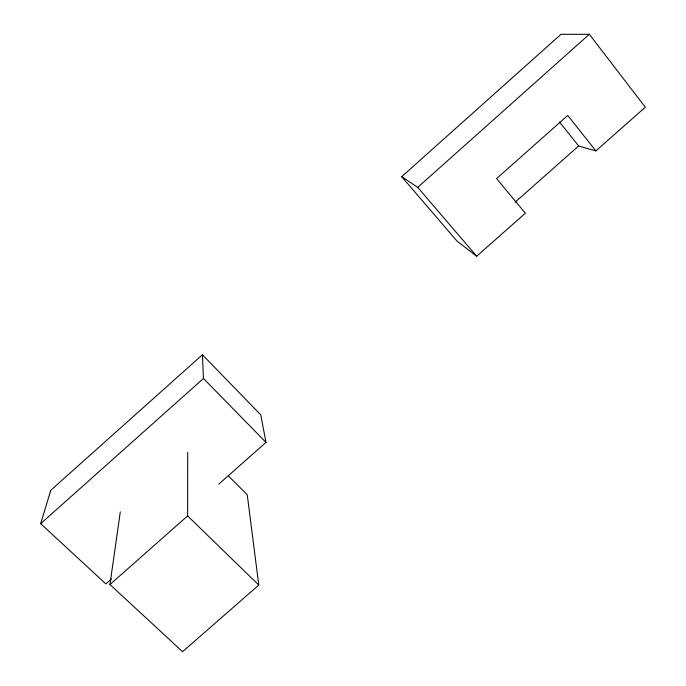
<?xml version="1.0" encoding="UTF-8"?>
<svg xmlns="http://www.w3.org/2000/svg" width="686" height="686" viewBox="0 0 686 686"><rect width="100%" height="100%" fill="white"/><g stroke="black" fill="none" stroke-linecap="round" stroke-linejoin="round"><path stroke-width="1.03" d="M120.307 511.867L109.957 584.523L182.553 651.7L258.785 585.055L187.621 515.915L187.715 452.331M111.458 578.967L105.85 583.923L40.68 523.675L50.747 490.31L202.413 354.765L260.749 414.824L265.997 442.401L218.757 484.153M595.877 150.903L567.742 115.428L496.595 178.592L525.347 213.226L476.693 256.221L456.936 241.018L401.704 176.662L561.002 34.3L589.325 34.3L645.32 107.205L595.877 150.903L578.65 145.972L559.476 121.919M40.68 523.675L203.459 378.483L202.413 354.765M401.704 176.662L417.731 187.355L589.325 34.3M515.135 202.181L578.65 145.972M109.957 584.523L187.621 515.915M228.404 475.955L247.234 494.752L258.785 585.055M203.459 378.483L265.997 442.401M417.731 187.355L476.693 256.221"/></g></svg>
